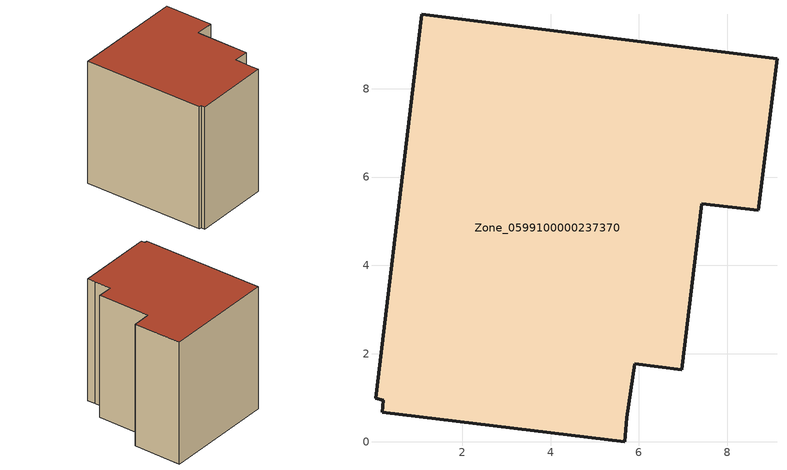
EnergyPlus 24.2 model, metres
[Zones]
Zone_0599100000237370
 floor ground (C_G): 0.19,0.67 0.22,0.94 0.04,0.99 1.08,9.69 9.13,8.68 8.71,5.25 7.42,5.4 6.97,1.63 5.91,1.77 5.73,0.55 5.68,0 z0.82
 wall outside (C_F): 8.71,5.25 9.13,8.68 1.08,9.69 0.04,0.99 0.22,0.94 0.19,0.67 5.68,0 5.73,0.55 5.91,1.77 6.97,1.63 7.42,5.4 8.71,5.25 z0.82:9.86
 roof outside (C_R): 0.22,0.94 0.19,0.67 5.68,0 5.73,0.55 5.91,1.77 6.97,1.63 7.42,5.4 8.71,5.25 9.13,8.68 1.08,9.69 0.04,0.99 z9.86
[BUILDING]
Pand.0599100000237370: North Axis=0; Terrain=City; Loads Convergence Tolerance Value=0.04; Temperature Convergence Tolerance Value=0.4; Solar Distribution=FullExterior; Maximum Number of Warmup Days=25; Minimum Number of Warmup Days=1
[Site:Location]
Rotterdam.The.Hague.AP_ZH_NLD Design_Conditions: Latitude=51.96; Longitude=4.45; Time Zone=1; Elevation=-4.5
[SITE:GROUNDTEMPERATURE:BUILDINGSURFACE]
18, 18, 18, 18, 18, 18, 18, 18, 18, 18, 18, 18
[MATERIAL] Thermal Absorptance=0.9; Solar Absorptance=0.7; Visible Absorptance=0.7
Name | Roughness | Thickness | Conductivity | Density | Specific Heat
G.D.1965 | MediumSmooth | 0.15 | 1 | 540 | 1210
F.D.1965 | Rough | 0.3 | 0.857143 | 1920 | 840
R.D.1965 | MediumRough | 0.2 | 0.08 | 1500 | 1000
[CONSTRUCTION]
C_G: G.D.1965
C_F: F.D.1965
C_R: R.D.1965
[ZONE]
Zone_0599100000237370: Type=1; Multiplier=1; Ceiling Height=Autocalculate; Volume=Autocalculate; Floor Area=autocalculate; Part of Total Floor Area=Yes
[ZONEINFILTRATION:DESIGNFLOWRATE]
Infil_Zone_0599100000237370: Zone or ZoneList or Space or SpaceList=Zone_0599100000237370; Schedule=AlwaysOn; Design Flow Rate Calculation Method=Flow/Area; Flow Rate per Floor Area=0.0042; Constant Term Coefficient=1; Temperature Term Coefficient=0; Velocity Term Coefficient=0; Velocity Squared Term Coefficient=0
[HVACTEMPLATE:ZONE:IDEALLOADSAIRSYSTEM]
Zone_0599100000237370: Maximum Heating Supply Air Temperature=50; Minimum Cooling Supply Air Temperature=13; Maximum Heating Supply Air Humidity Ratio=0.0156; Minimum Cooling Supply Air Humidity Ratio=0.0077; Heating Limit=NoLimit; Cooling Limit=NoLimit; Dehumidification Control Type=ConstantSensibleHeatRatio; Cooling Sensible Heat Ratio=0.7; Dehumidification Setpoint=60; Humidification Control Type=None; Humidification Setpoint=30; Outdoor Air Method=None; Outdoor Air Flow Rate per Person=0.00944; Outdoor Air Flow Rate per Zone Floor Area=0; Outdoor Air Flow Rate per Zone=0; Demand Controlled Ventilation Type=None; Outdoor Air Economizer Type=NoEconomizer; Heat Recovery Type=None; Sensible Heat Recovery Effectiveness=0.7; Latent Heat Recovery Effectiveness=0.65
[ZONECONTROL:THERMOSTAT]
ThermostatControl_Zone_0599100000237370: Zone or ZoneList=Zone_0599100000237370; Control Type Schedule=DualSetpointControlType; Control 1=Thermostat_Zone_0599100000237370; Temperature Difference Between Cutout And Setpoint=0
[THERMOSTATSETPOINT:DUALSETPOINT]
Thermostat_Zone_0599100000237370: Heating Setpoint Temperature Schedule=HeatingSetpoint_Zone_0599100000237370; Cooling Setpoint Temperature Schedule=CoolingSetpoint_Zone_0599100000237370
[SCHEDULE:COMPACT]
HeatingSetpoint_Zone_0599100000237370: Through: 12/31, For: AllDays, Until: 24:00, 21
CoolingSetpoint_Zone_0599100000237370: Through: 12/31, For: AllDays, Until: 24:00, 24
DualSetpointControlType: Through: 12/31, For: AllDays, Until: 24:00, 4
AlwaysOn: Through: 12/31, For: AllDays, Until: 24:00, 1
